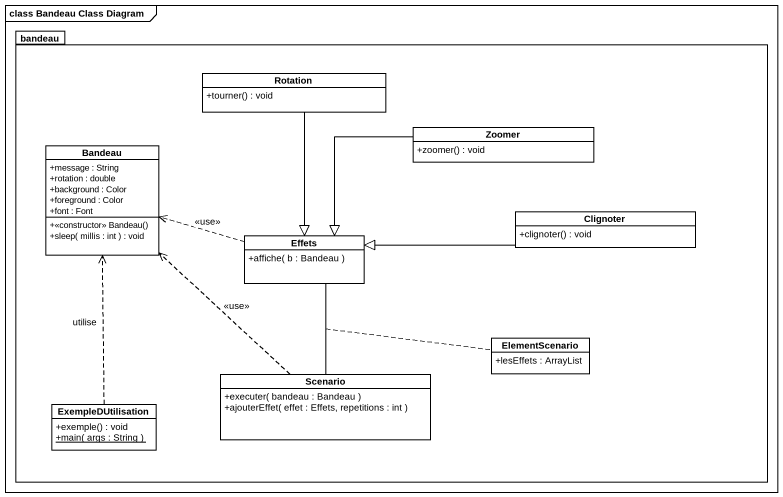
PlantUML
@startuml
mainframe class Bandeau Class Diagram
hide circle
hide empty members
skinparam classAttributeIconSize 0
package bandeau {
  class Rotation {
    +tourner() : void
  }
  class Bandeau {
    +message : String
    +rotation : double
    +background : Color
    +foreground : Color
    +font : Font
    +<<constructor>> Bandeau()
    +sleep( millis : int ) : void
  }
  class Zoomer {
    +zoomer() : void
  }
  class Effets {
    +affiche( b : Bandeau )
  }
  class Clignoter {
    +clignoter() : void
  }
  class ElementScenario {
    +lesEffets : ArrayList
  }
  class Scenario {
    +executer( bandeau : Bandeau )
    +ajouterEffet( effet : Effets, repetitions : int )
  }
  class ExempleDUtilisation {
    +exemple() : void
    {static} +main( args : String )
  }
}
Rotation --|> Effets
Zoomer -left-|> Effets
Effets .left.> Bandeau : <<use>>
Clignoter -left-|> Effets
Scenario .up.> Bandeau : <<use>>
Scenario -up- Effets
(Scenario, Effets) .. ElementScenario
ExempleDUtilisation .up.> Bandeau : utilise
@enduml
